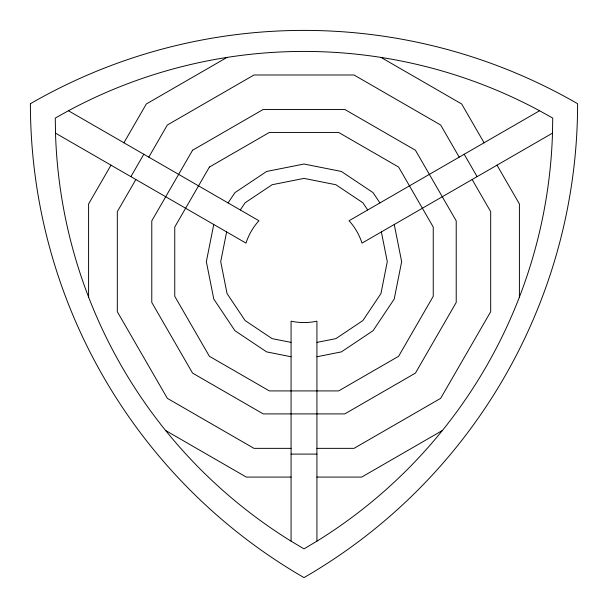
<?xml version="1.0" encoding="UTF-8"?>
<svg xmlns="http://www.w3.org/2000/svg" width="608" height="608" viewBox="0 0 608 608"><rect width="100%" height="100%" fill="white"/><g stroke="black" fill="none" stroke-linecap="round" stroke-linejoin="round"><path stroke-width="0.91" d="M552.497 133.129L552.725 118.074L539.577 110.74A497.458 497.458 0 0 0 68.423 110.74L55.275 118.074L55.503 133.129A497.458 497.458 0 0 0 291.072 541.158L304 548.88L316.928 541.158A497.458 497.458 0 0 0 552.497 133.129L361.988 243.116A60.891 60.891 0 0 0 349.068 220.734L539.577 110.74M213.75 224.489L206.348 261.676L213.78 299.045L234.954 330.722L266.631 351.888L291.072 356.752M226.624 231.929L220.712 261.676L227.05 293.55L245.108 320.568L272.126 338.626L291.072 342.395M110.99 165.163L88.593 203.954L88.593 297.076M123.918 142.781L146.315 103.991L226.959 57.426M130.887 176.654L143.815 154.265M135.865 179.527L117.314 211.652L117.314 311.699L167.337 398.339L253.977 448.354L291.072 448.354M148.793 157.138L167.337 125.012L253.977 74.989L354.023 74.989L440.663 125.012L459.207 157.138M228.076 202.912L234.954 192.622L266.631 171.456L304 164.023L341.369 171.456L373.046 192.622L379.924 202.912M240.297 209.973L245.108 202.776L272.126 184.726L304 178.387L335.874 184.726L362.892 202.776L367.703 209.973M442.366 430.517L361.714 477.075L316.928 477.075M316.928 342.395L335.874 338.626L362.892 320.568L380.95 293.55L387.288 261.676L381.376 231.929M316.928 356.752L341.369 351.888L373.046 330.722L394.22 299.045L401.652 261.676L394.25 224.489M316.928 448.354L354.023 448.354L440.663 398.339L490.686 311.699L490.686 211.652L472.135 179.527M291.072 454.1L316.928 454.1M291.072 477.075L246.286 477.075L165.634 430.517M381.041 57.426L461.685 103.991L484.082 142.781M68.423 110.74L258.932 220.734A60.891 60.891 0 0 0 246.012 243.116L55.503 133.129M497.01 165.163L519.407 203.954L519.407 297.076M464.185 154.265L477.113 176.654M316.928 541.158L316.928 321.176A60.891 60.891 0 0 1 291.072 321.176L291.072 541.158M192.569 150.244L151.78 220.886L151.78 302.457L192.569 373.107L263.211 413.896L344.789 413.896L415.431 373.107L456.22 302.457L456.22 220.886L415.431 150.244L344.789 109.455L263.211 109.455L192.569 150.244M209.388 167.063L174.754 227.042L174.754 296.301L209.388 356.288L269.367 390.914L338.633 390.914L398.612 356.288L433.246 296.301L433.246 227.042L398.612 167.063L338.633 132.43L269.367 132.43L209.388 167.063M30.4 103.71A547.2 547.2 0 0 0 304 577.6A547.2 547.2 0 0 0 577.6 103.71A547.2 547.2 0 0 0 30.4 103.71"/></g></svg>
